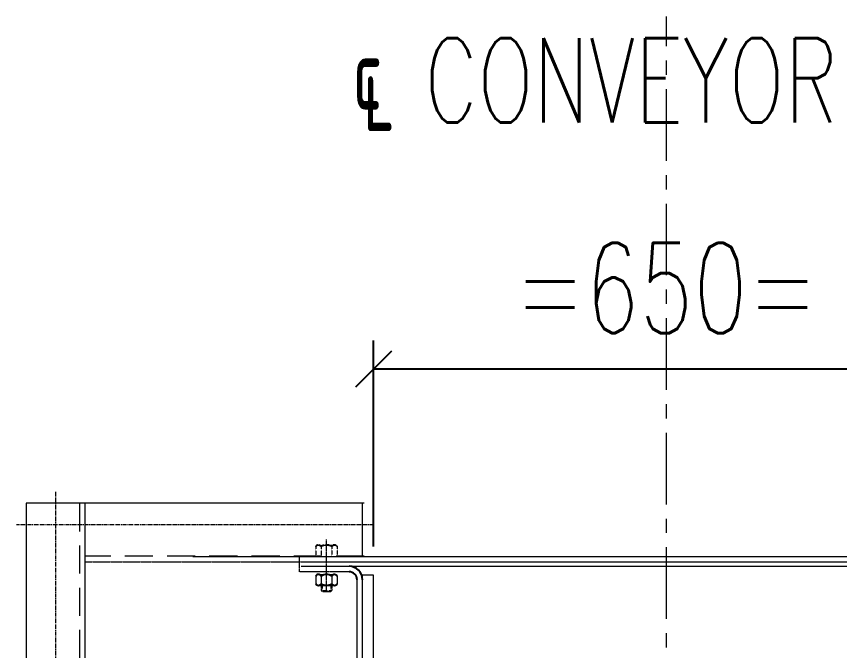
# Model space of a CAD drawing. Header units: millimetres. Extents: x -243837 to -5443, y 40 to 285140.
# Drawn here: x -54527 to -50875, y 77584 to 80397 of the extents above; entities that cross this region are included whole.
import ezdxf

# ---------------------------------------------------------------- set-up
doc = ezdxf.new("R2010")
doc.units = ezdxf.units.MM
for name, pattern in [('CENTER', [50.8, 31.75, -6.35, 6.35, -6.35]), ('CENTER2', [1.125, 0.75, -0.125, 0.125, -0.125]), ('CONTINOUS', [0]), ('HIDDEN', [0.375, 0.25, -0.125])]:
    doc.linetypes.add(name, pattern=pattern)
for name, color, linetype, lineweight in [('DIM', 1, 'Continuous', 9), ('R-CENTER', 1, 'CENTER2', 5), ('R-HIDDEN', 3, 'HIDDEN', 9), ('R-OBJECT', 2, 'Continuous', 20), ('TEXT', 255, 'Continuous', 18)]:
    doc.layers.add(name, color=color, linetype=linetype, lineweight=lineweight)
doc.styles.add('KA', font='romans.shx', dxfattribs={"width": 0.7})
doc.dimstyles.new('Copy of rakesh4', dxfattribs={"dimscale": 160, "dimtxt": 2.5, "dimasz": 1, "dimexe": 0.8, "dimexo": 0.8, "dimgap": 1, "dimtad": 1, "dimdec": 0, "dimlfac": 0.25, "dimzin": 0, "dimdsep": 46, "dimtxsty": 'KA', "dimblk": 'OBLIQUE', "dimcen": 1.5, "dimclrd": 1, "dimclre": 1, "dimclrt": 2, "dimadec": 0, "dimazin": 0, "dimtfac": 1, "dimtdec": 0, "dimtmove": 0, "dimatfit": 2, "dimfxl": 0, "dimtolj": 1, "dimtzin": 0, "dimarcsym": 1})

# ---------------------------------------------------------------- blocks, each defined once
blk = doc.blocks.new('_Oblique')
at = {"color": 0, "linetype": 'ByBlock', "lineweight": -2}
blk.add_line((-0.5, -0.5), (0.5, 0.5), dxfattribs=at)
blk = doc.blocks.new('*D295')
at = {"layer": 'DEFPOINTS', "color": 0, "transparency": 16777216}
for p in [(-52943.1, 78831.9), (-52943.1, 77918), (-50343.1, 77918)]:
    blk.add_point(p, dxfattribs=at)
at = {"layer": 'DIM', "color": 1, "lineweight": -2, "transparency": 16777216}
for p, q in [((-52943.1, 78046), (-52943.1, 78959.9)), ((-50343.1, 78046), (-50343.1, 78959.9)), ((-50343.1, 78831.9), (-52943.1, 78831.9))]:
    blk.add_line(p, q, dxfattribs=at)
at = {"layer": 'DIM', "color": 1, "lineweight": -2, "transparency": 16777216, "xscale": 160, "yscale": 160, "zscale": 160, "rotation": 180}
blk.add_blockref('_Oblique', (-52943.1, 78831.9), dxfattribs=at)
at = {"layer": 'DIM', "color": 1, "lineweight": -2, "transparency": 16777216, "xscale": 160, "yscale": 160, "zscale": 160}
blk.add_blockref('_Oblique', (-50343.1, 78831.9), dxfattribs=at)
at = {"layer": 'DIM', "color": 2, "transparency": 16777216, "insert": (-51643.1, 79191.9), "char_height": 400, "attachment_point": 5, "style": 'KA'}
blk.add_mtext('\\A1;=650=', dxfattribs=at)

msp = doc.modelspace()

# ---------------------------------------------------------------- linework, layer by layer
at = {"color": 2, "linetype": 'HIDDEN'}
for centre, radius, start, end in [((-53187.12, 78038.84, 5930.4), 13.6, 28.07249, 151.92751), ((-53151.22, 78009.17, 5930.4), 43.27, 56.4703, 123.5297), ((-53115.32, 78038.84, 5930.4), 13.6, 26.236, 151.92751)]:
    msp.add_arc(centre, radius, start, end, dxfattribs=at)
at = {"color": 7, "linetype": 'CONTINOUS'}
for radius in [60, 36]:
    msp.add_arc((-53051.12, 77898.04, -4704.44), radius, 0, 90, dxfattribs=at)
for centre, radius, start, end in [((-53187.02, 77907.84, -4704.44), 13.6, 28.07249, 151.92751), ((-53151.12, 77878.17, -4704.44), 43.27, 56.4703, 123.5297), ((-53115.22, 77907.84, -4704.44), 13.6, 26.236, 151.92751), ((-53187.02, 77886.92, -4704.44), 13.6, 208.07249, 331.92751), ((-53151.12, 77916.71, -4704.44), 43.27, 236.4703, 303.5297), ((-53115.22, 77886.92, -4704.44), 13.6, 208.07249, 333.764)]:
    msp.add_arc(centre, radius, start, end)
at = {"layer": 'R-CENTER', "color": 1, "linetype": 'CENTER', "ltscale": 10}
msp.add_line((-51642.84, 70612.76, 775.75), (-51642.84, 80396.52, 775.75), dxfattribs=at)
at = {"layer": 'R-CENTER', "ltscale": 25}
for p, q in [((-54353.41, 78287.9, -4729.31), (-54353.41, 74678.06, 5646.95)), ((-52940.9, 78142.42, 14237.78), (-54526.65, 78142.42, 10386.04))]:
    msp.add_line(p, q, dxfattribs=at)
at = {"layer": 'R-CENTER', "color": 7, "linetype": 'CONTINOUS'}
for p, q in [((-52991.58, 78002.04, 4076.76), (-52991.58, 78238.04, 4076.76)), ((-53271.12, 77958.04, 3394.44), (-53271.12, 77975.95, 3400.55))]:
    msp.add_line(p, q, dxfattribs=at)
at = {"layer": 'R-CENTER'}
for p, q in [((-53151.12, 77848.55, -4704.44), (-53151.12, 78076.34, 6285.11)), ((-53151.12, 77848.55, -4704.44), (-53151.12, 78076.34, 6285.11)), ((-54223.41, 77978.01, -3841.62), (-52983.58, 77978.04, 6599.27)), ((-53271.12, 77978.04, 3394.44), (-53271.12, 78002.04, 3324.08)), ((-53271.12, 77934.04, 3464.79), (-53271.12, 77958.04, 3394.44)), ((-53051.12, 77934.04, -4704.44), (-53271.12, 77934.04, -4704.44)), ((-53199.02, 77914.24, -4704.44), (-53199.02, 77880.52, -4704.44)), ((-53187.02, 77921.44, -4704.44), (-53115.22, 77921.44, -4704.44)), ((-53175.12, 77913.64, -4704.44), (-53175.12, 77895.64, -4704.44)), ((-53175.02, 77914.24, -4704.44), (-53175.02, 77880.52, -4704.44)), ((-53127.22, 77914.24, -4704.44), (-53127.22, 77880.52, -4704.44)), ((-53127.12, 77913.64, -4704.44), (-53127.12, 77895.64, -4704.44)), ((-53103.02, 77913.85, -4704.44), (-53103.02, 77880.52, -4704.44)), ((-52943.12, 77918.04, 5930.4), (-52991.12, 77918.04, 5930.4)), ((-53188.84, 77873.44, -4704.44), (-53113.41, 77873.44, -4704.44)), ((-53175.12, 77873.44, -4704.44), (-53175.12, 77851.33, -4704.44)), ((-53127.12, 77873.44, -4704.44), (-53127.12, 77851.33, -4704.44)), ((-53175.12, 77851.33, -4704.44), (-53170.32, 77846.53, -4704.44)), ((-53170.32, 77846.53, -4704.44), (-53131.92, 77846.53, -4704.44)), ((-53131.92, 77846.53, -4704.44), (-53127.12, 77851.33, -4704.44))]:
    msp.add_line(p, q, dxfattribs=at)
at = {"layer": 'R-CENTER', "color": 2, "linetype": 'HIDDEN'}
for p, q in [((-53199.12, 78045.24, 5930.4), (-53199.12, 78002.04, 5930.4)), ((-53187.12, 78052.44, 5930.4), (-53115.32, 78052.44, 5930.4)), ((-53175.12, 78045.24, 5930.4), (-53175.12, 78002.04, 5930.4)), ((-53127.12, 78045.6, 5930.4), (-53127.12, 78002.04, 5930.4)), ((-53103.12, 78044.85, 5930.4), (-53103.12, 78002.04, 5930.4)), ((-53199.12, 78002.04, 5930.4), (-53103.12, 78002.04, 5930.4)), ((-53170.32, 77873.44, -4704.44), (-53170.32, 77846.53, -4704.44)), ((-53131.92, 77873.44, -4704.44), (-53131.92, 77846.53, -4704.44)), ((-53175.12, 77851.33, -4704.44), (-53127.12, 77851.33, -4704.44))]:
    msp.add_line(p, q, dxfattribs=at)
at = {"layer": 'R-HIDDEN', "ltscale": 500}
for p, q in [((-54247.41, 78238.04, 775.75), (-54247.41, 74678.06, 775.75)), ((-52983.58, 78002.48, 775.75), (-54223.41, 78002.48, 775.75))]:
    msp.add_line(p, q, dxfattribs=at)
at = {"layer": 'R-OBJECT'}
for p, q in [((-54483.41, 78238.42, 775.75), (-54483.41, 74678.06, 775.75)), ((-52983.58, 78238.04, 775.75), (-54483.41, 78238.42, 775.75)), ((-54223.41, 78238.04, 775.75), (-54223.41, 74678.06, 775.75)), ((-53744.06, 78002.04, 775.75), (-50023.12, 78002.04, 775.75)), ((-53263.12, 77978.04, 775.75), (-50023.12, 77978.04, 775.75)), ((-53263.12, 77958.04, 775.75), (-50023.12, 77958.04, 775.75)), ((-53015.12, 76657.53, 775.75), (-53015.12, 77898.04, 775.75)), ((-52991.12, 76657.53, 775.75), (-52991.12, 77918.04, 775.75)), ((-52943.12, 76657.53, 775.75), (-52943.12, 77918.04, 775.75))]:
    msp.add_line(p, q, dxfattribs=at)

# ---------------------------------------------------------------- texts
at = {"layer": 'TEXT', "color": 2, "insert": (-52049.13, 80094.43, 775.75), "char_height": 375, "attachment_point": 5, "style": 'KA'}
msp.add_mtext(' ℄ CONVEYOR', dxfattribs=at)

# ---------------------------------------------------------------- dimensions: what is measured, and where the dimension line sits
at = {"layer": 'DIM'}
dim = msp.add_linear_dim(base=(-52943.12, 78831.87, 5930.4), p1=(-50343.12, 77918.04, 5930.4), p2=(-52943.12, 77918.04, 5930.4), angle=180, text='=<>=', dimstyle='Copy of rakesh4', dxfattribs=at)
dim.commit()
dim.dimension.update_dxf_attribs({"geometry": '*D295', "text_midpoint": (-51643.12, 79191.87, 5930.4)})

doc.saveas('drawing.dxf')
